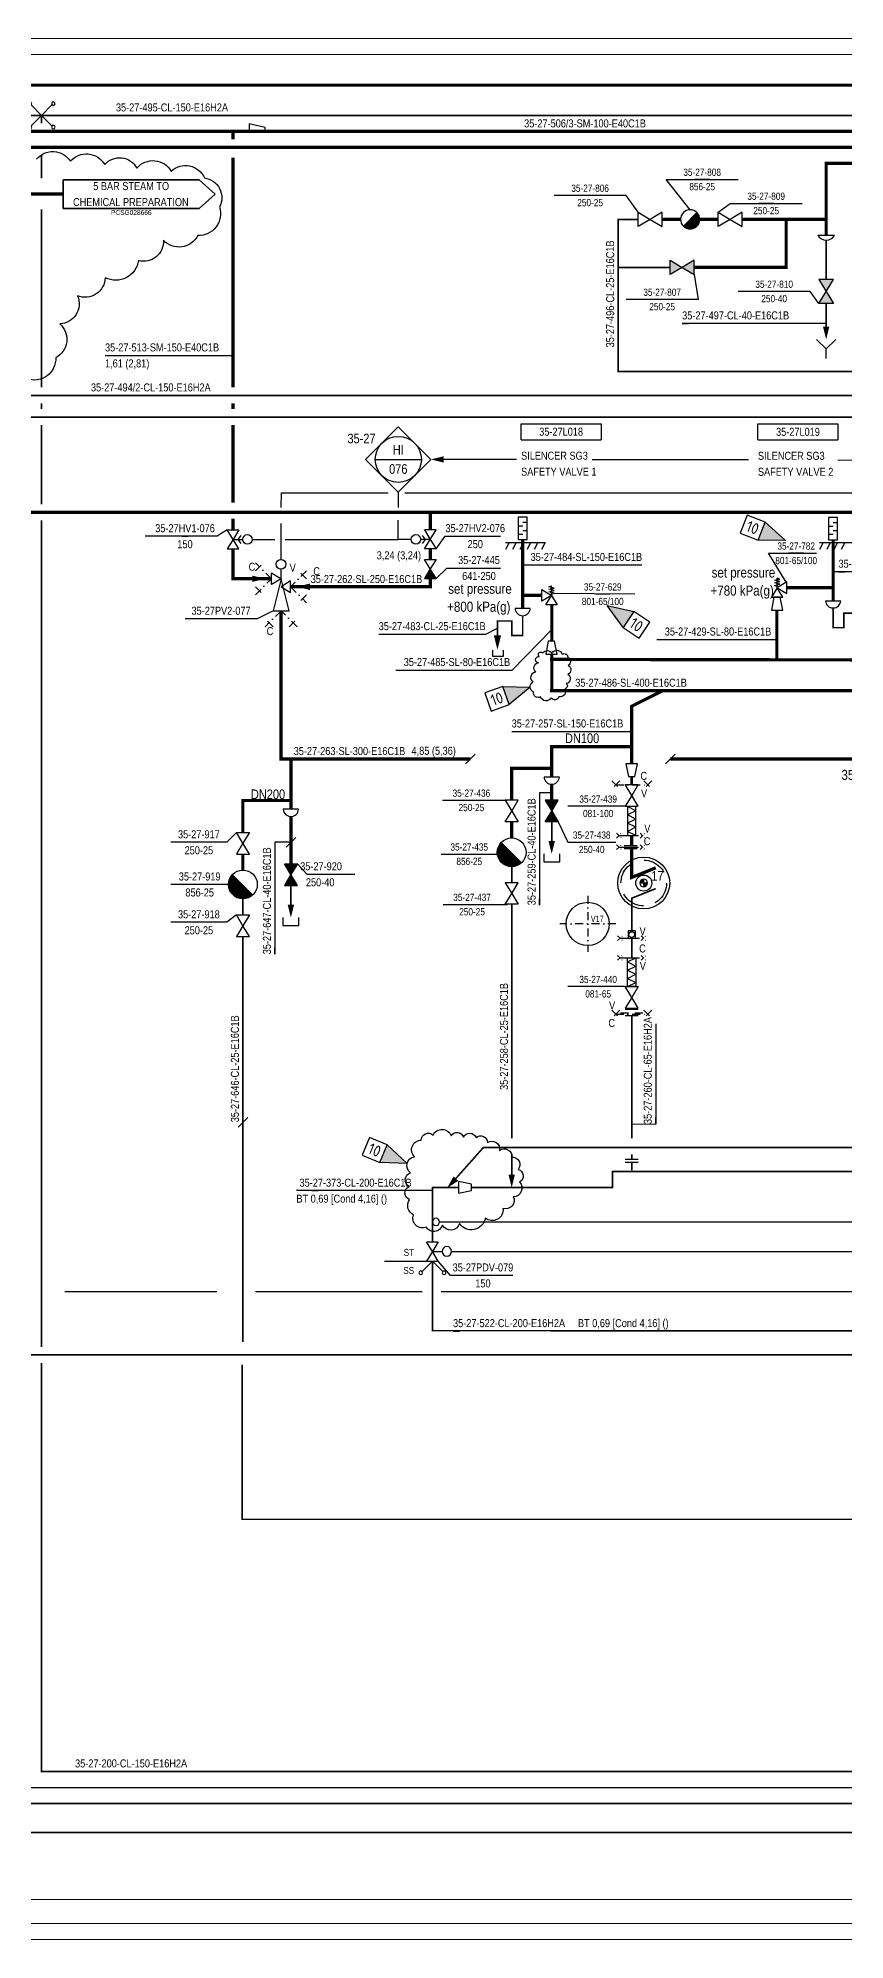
# Model space of a CAD drawing. Header units: millimetres. Extents: x -415 to 12957, y -5 to 599.
# Drawn here: x 7343 to 7595, y 0 to 594 of the extents above; entities that cross this region are included whole.
import ezdxf
from ezdxf.enums import TextEntityAlignment as Align

# ---------------------------------------------------------------- set-up
doc = ezdxf.new("R2010")
doc.units = ezdxf.units.MM
doc.header["$LTSCALE"] = 10
doc.header["$MEASUREMENT"] = 0
for name, pattern in [('CENTER', [2, 1.25, -0.25, 0.25, -0.25]), ('DASHDOT2', [0.5, 0.25, -0.125, 0, -0.125]), ('DASHED', [0.75, 0.5, -0.25])]:
    doc.linetypes.add(name, pattern=pattern)
doc.layers.get('0').update_dxf_attribs({"linetype": 'CONTINUOUS'})
for name, color, linetype in [('KAYTOT', 7, 'CONTINUOUS'), ('KUIVATUSSYLINTERIN_N', 7, 'CONTINUOUS'), ('KUIVATUSSYLINTERIT', 31, 'CONTINUOUS'), ('METALLILETKUT', 7, 'CONTINUOUS'), ('NAKOLASIT', 7, 'CONTINUOUS'), ('P-A-SHEET', 3, 'CONTINUOUS'), ('P-COND', 4, 'CONTINUOUS'), ('P-CVPOS', 7, 'CONTINUOUS'), ('P-DELIVERY_LIMIT', 1, 'DASHDOT2'), ('P-EQUIPMENT_POS', 7, 'CONTINUOUS'), ('P-FITTINGS', 7, 'CONTINUOUS'), ('P-INSTRPOS', 7, 'CONTINUOUS'), ('P-INSTRPOS_TEXTS', 7, 'CONTINUOUS'), ('P-INSTRU', 7, 'CONTINUOUS'), ('P-LINEPOS', 7, 'CONTINUOUS'), ('P-MASS1', 6, 'CONTINUOUS'), ('P-OTHER', 7, 'CONTINUOUS'), ('P-REVISIONS', 1, 'CONTINUOUS'), ('P-STEAM1', 6, 'CONTINUOUS'), ('P-SYMB', 7, 'CONTINUOUS'), ('P-TEXT', 7, 'CONTINUOUS'), ('P-VALVEPOS', 7, 'CONTINUOUS'), ('P-VENTS', 7, 'CONTINUOUS'), ('P-WATER', 3, 'CONTINUOUS'), ('TEXT', 141, 'CONTINUOUS'), ('VAC-TELA_NUMEROT', 7, 'CONTINUOUS'), ('VAC-TELAT', 31, 'CONTINUOUS'), ('VEDENEROTTIMET', 7, 'CONTINUOUS')]:
    doc.layers.add(name, color=color, linetype=linetype)
doc.styles.add('ARIAL', font='ARIALN.TTF')
doc.styles.add('ARIALN', font='ARIALN.TTF')
doc.styles.add('CTS_REV', font='isocp.shx')
doc.styles.add('MODESTD', font='ARIALN.TTF')
doc.styles.add('ROMANS', font='ARIALN.TTF')
doc.styles.get("Standard").update_dxf_attribs({"font": 'ARIALN.TTF'})

# ---------------------------------------------------------------- blocks, each defined once
blk = doc.blocks.new('LPoist')
at = {"const_width": 3.75}
blk.add_lwpolyline([(1.33, 2.42, -1), (-1.33, 5.08, -5.843182)], format="xyb", dxfattribs=at)
blk.add_circle((0, 3.75), 3.75)
blk = doc.blocks.new('PPI_0103B')
at = {"color": 0, "linetype": 'ByBlock'}
blk.add_circle((0, 0), 1.25, dxfattribs=at)
blk = doc.blocks.new('PPI_1100A')
at = {"color": 0, "linetype": 'ByBlock'}
blk.add_line((0, 0), (2, 0), dxfattribs=at)
blk = doc.blocks.new('PPI_0900A')
at = {"color": 0, "linetype": 'ByBlock'}
blk.add_line((-2.5, 0), (2.5, 0), dxfattribs=at)
blk = doc.blocks.new('PPI_1000A')
at = {"color": 0, "linetype": 'ByBlock'}
blk.add_line((-1, 0), (1, 0), dxfattribs=at)
blk = doc.blocks.new('*U62')
at = {"color": 0}
for points in [[(-47.5, -4.5), (-47.5, 4.5)], [(-47.5, 4.5), (-5, 4.5)], [(-5, 4.5), (0, 0)], [(0, 0), (-5, -4.5)], [(-5, -4.5), (-47.5, -4.5)]]:
    blk.add_lwpolyline(points, close=True, dxfattribs=at)
at = {"color": 7, "style": 'ARIALN'}
for tag, p in [('TEKSTI1', (-26.25, 2.5)), ('TEKSTI2', (-26.25, -2.5))]:
    blk.add_attdef(tag, text='', height=2.5, dxfattribs=at).set_placement(p, align=Align.MIDDLE_CENTER)
at = {"color": 1, "style": 'ARIALN'}
blk.add_attdef('KAAVIO', text='', height=1.5, dxfattribs=at).set_placement((-26.25, -5), align=Align.TOP_CENTER)
blk = doc.blocks.new('P7A1100')
at = {"color": 0, "linetype": 'ByBlock'}
for points in [[(-3, -1.8), (-3, 1.8), (0, 0)], [(3, -1.8), (3, 1.8), (0, 0)]]:
    blk.add_lwpolyline(points, close=True, dxfattribs=at)
blk = doc.blocks.new('CVO4F60')
at = {"color": 0, "linetype": 'Continuous'}
blk.add_lwpolyline([(-1.5, 4.5, -1), (1.5, 4.5, -1), (-1.5, 4.5)], format="xyb", close=True, dxfattribs=at)
blk.add_lwpolyline([(0, 0), (0, 3)], dxfattribs=at)
at = {"layer": 'P-VENTS', "color": 0, "linetype": 'Continuous'}
for points in [[(-3, -1.8), (-3, 1.8), (0, 0)], [(3, -1.8), (3, 1.8), (0, 0)]]:
    blk.add_lwpolyline(points, close=True, dxfattribs=at)
blk = doc.blocks.new('LAI2587')
for p, q in [((0, 0), (2.5, 0)), ((0, -8.75), (0, 0)), ((2.5, 0), (2.5, -8.75)), ((2.5, -8.75), (0, -8.75))]:
    blk.add_line(p, q)
blk = doc.blocks.new('FLEXIBLE-JOINT')
for p, q in [((1.25, 8.75), (-1.25, 7.5)), ((1.25, 6.25), (-1.25, 7.5)), ((1.25, 6.25), (-1.25, 5)), ((1.25, 3.75), (-1.25, 5)), ((1.25, 3.75), (-1.25, 2.5)), ((1.25, 1.25), (-1.25, 2.5)), ((1.25, 1.25), (-1.25, 0))]:
    blk.add_line(p, q)
at = {"rotation": 180}
blk.add_blockref('LAI2587', (1.25, 0), dxfattribs=at)
blk = doc.blocks.new('DRIVE-SHAFT')
at = {"layer": 'KAYTOT', "color": 7, "const_width": 2.5}
for points in [[(0, -1.25, -0.4142136), (-1.25, 0, -1)], [(0, 1.25, -0.4142136), (1.25, 0, -1)]]:
    blk.add_lwpolyline(points, format="xyb", dxfattribs=at)
at = {"layer": 'KAYTOT', "color": 7}
blk.add_circle((0, 0), 2.5, dxfattribs=at)
blk = doc.blocks.new('A$7C4F7')
at = {"layer": 'KAYTOT', "linetype": 'Continuous'}
blk.add_blockref('DRIVE-SHAFT', (1.8, 1.8), dxfattribs=at)
blk = doc.blocks.new('PRO66DD')
h = blk.add_hatch(color=0)
h.paths.add_polyline_path([(-3, 1.8), (-3, -1.8), (0, 0)])
h.paths.add_polyline_path([(3, -1.8), (3, 1.8), (0, 0)])
at = {"layer": 'P-VENTS', "color": 0, "linetype": 'Continuous'}
for points in [[(-3, -1.8), (-3, 1.8), (0, 0)], [(3, -1.8), (3, 1.8), (0, 0)]]:
    blk.add_lwpolyline(points, close=True, dxfattribs=at)
blk = doc.blocks.new('P7A1305')
at = {"color": 0, "linetype": 'ByBlock'}
blk.add_solid([(-4, -1), (-4, 1), (0, 0)], dxfattribs=at)
blk = doc.blocks.new('P7A1215')
at = {"color": 0, "linetype": 'ByBlock'}
for p, q in [((0, 2), (0, -2)), ((1, 2), (1, -2))]:
    blk.add_line(p, q, dxfattribs=at)
blk = doc.blocks.new('A$A739C')
at = {"layer": 'P-VENTS', "linetype": 'Continuous'}
for points in [[(8.2, 6), (11.8, 6), (10, 3)], [(5.7, 0), (9.3, 0), (7.5, 3)]]:
    blk.add_lwpolyline(points, close=True, dxfattribs=at)
for points in [[(10, 3), (0, 5.5), (0, 0.5), (10, 3)], [(10, 3), (13, 3)]]:
    blk.add_lwpolyline(points, dxfattribs=at)
blk.add_lwpolyline([(14.5, 4.5, -1), (14.5, 1.5, -1), (14.5, 4.5)], format="xyb", close=True, dxfattribs=at)
blk = doc.blocks.new('P7A1106')
at = {"color": 0, "linetype": 'ByBlock'}
for p, q in [((3, 1.8), (0, 0)), ((3, -1.8), (3, 1.8)), ((0, 0), (3, -1.8))]:
    blk.add_line(p, q, dxfattribs=at)
blk.add_lwpolyline([(-3, 1.8), (0, 0), (-3, -1.8)], close=True, dxfattribs=at)
blk.add_solid([(3, 1.8), (0, 0), (3, -1.8)], dxfattribs=at)
blk = doc.blocks.new('PPI_1207A')
at = {"color": 0, "linetype": 'ByBlock'}
for p, q in [((-8.5, 0), (0, 8.5)), ((0, 8.5), (8.5, 0)), ((0, -8.5), (-8.5, 0)), ((-6, 0), (6, 0)), ((8.5, 0), (0, -8.5))]:
    blk.add_line(p, q, dxfattribs=at)
blk.add_circle((0, 0), 6, dxfattribs=at)
blk = doc.blocks.new('P7A1329')
at = {"color": 0, "linetype": 'ByBlock'}
for p, q in [((-5, 5), (0, 0)), ((-2.5, 5), (-5, 2.5)), ((0, 0), (5, 5)), ((2.5, 5), (5, 2.5))]:
    blk.add_line(p, q, dxfattribs=at)
blk = doc.blocks.new('p7a1370')
at = {"color": 0, "linetype": 'ByBlock'}
for p, q in [((1.25, 1.25), (-1.25, -1.25)), ((-1.25, 1.25), (1.25, -1.25))]:
    blk.add_line(p, q, dxfattribs=at)
blk = doc.blocks.new('A$A7D25')
at = {"layer": 'P-DELIVERY_LIMIT'}
blk.add_lwpolyline([(1.25, 1.25), (11.25, 1.25)], dxfattribs=at)
for p in [(1.25, 1.25), (11.25, 1.25)]:
    blk.add_blockref('p7a1370', p, dxfattribs=at)
blk = doc.blocks.new('P7A1142')
at = {"color": 0, "linetype": 'ByBlock'}
for p, q in [((-0.8, 2.7), (0, 3)), ((0.8, 2.3), (-0.8, 2.7)), ((-0.8, 1.9), (0.8, 2.3)), ((0.8, 1.5), (-0.8, 1.9)), ((-0.8, 1.1), (0.8, 1.5)), ((0.8, 0.7), (-0.8, 1.1)), ((0, 0), (0, 3)), ((0, 0.4), (0.8, 0.7))]:
    blk.add_line(p, q, dxfattribs=at)
for points in [[(0, 0), (-3, -1.8), (-3, 1.8)], [(1.8, -3), (-1.8, -3), (0, 0)]]:
    blk.add_lwpolyline(points, close=True, dxfattribs=at)
blk = doc.blocks.new('ARROW')
blk.add_solid([(-2.5, -1.25), (-2.5, 1.25), (2.5, 0)])
at = {"linetype": 'Continuous', "flags": 1}
blk.add_attdef('SYM_WIDTH', (0, 0), '', height=3, dxfattribs=at)
blk = doc.blocks.new('P7A1245')
at = {"color": 0, "linetype": 'Continuous'}
for points in [[(-2, 1.8), (-2, -1.8)], [(2, 1), (-2, 1.8)], [(2, -1), (2, 1)], [(-2, -1.8), (2, -1)]]:
    blk.add_lwpolyline(points, dxfattribs=at)
blk = doc.blocks.new('PPI_2100A')
at = {"color": 0, "linetype": 'ByBlock'}
blk.add_line((0, 0), (2, 0), dxfattribs=at)
blk = doc.blocks.new('P7A1283')
at = {"color": 0, "linetype": 'ByBlock'}
blk.add_lwpolyline([(-2.5, 0), (-2.5, -1.184), (2.5, -2.384), (2.5, 0)], close=True, dxfattribs=at)
blk = doc.blocks.new('P7A1253')
at = {"color": 0, "linetype": 'ByBlock'}
blk.add_line((2.6, 0), (-2.6, 0), dxfattribs=at)
blk.add_arc((0, 1.5), 3, 210, 330, dxfattribs=at)
blk = doc.blocks.new('PRE82E8')
h = blk.add_hatch(color=0)
h.dxf.hatch_style = 1
h.paths.add_polyline_path([(-3, -1.8), (-3, 1.8), (0, 0)])
h.paths.add_polyline_path([(3, -1.8), (3, 1.8), (0, 0)])
at = {"layer": 'P-VENTS', "color": 0, "linetype": 'Continuous'}
for points in [[(-3, -1.8), (-3, 1.8), (0, 0)], [(3, -1.8), (3, 1.8), (0, 0)]]:
    blk.add_lwpolyline(points, close=True, dxfattribs=at)
blk = doc.blocks.new('P7A1207')
at = {"linetype": 'Continuous'}
h = blk.add_hatch(color=0, dxfattribs=at)
edge = h.paths.add_edge_path()
edge.add_arc((0, 0), 3, 225, 405)
edge.add_line((2.12, 2.12), (-2.12, -2.12))
at = {"color": 0, "linetype": 'Continuous'}
blk.add_lwpolyline([(-2.12, -2.12, 1), (2.12, 2.12)], format="xyb", close=True, dxfattribs=at)
at = {"color": 0, "linetype": 'ByBlock'}
blk.add_arc((0, 0), 3, 45, 225, dxfattribs=at)
blk = doc.blocks.new('PRE8306')
h = blk.add_hatch(color=0)
h.dxf.hatch_style = 1
h.paths.add_polyline_path([(-3, -1.8), (-3, 1.8), (0, 0)])
h.paths.add_polyline_path([(3, -1.8), (3, 1.8), (0, 0)])
at = {"layer": 'P-VENTS', "color": 0, "linetype": 'Continuous'}
for points in [[(-3, -1.8), (-3, 1.8), (0, 0)], [(3, -1.8), (3, 1.8), (0, 0)]]:
    blk.add_lwpolyline(points, close=True, dxfattribs=at)
blk = doc.blocks.new('P7A1383')
at = {"color": 0}
for p, q in [((-3, 0), (0, -3)), ((0, -3), (3, 0)), ((0, -6), (0, -3))]:
    blk.add_line(p, q, dxfattribs=at)
blk = doc.blocks.new('P7A1330')
at = {"color": 0, "linetype": 'ByBlock'}
for q in [(-3.25, 3.25), (3.25, 3.25)]:
    blk.add_line((0, 0), q, dxfattribs=at)
for centre, start, end in [((-3.66, 3.66), 90, 270), ((-3.66, 3.66), 270, 90), ((3.66, 3.66), 90, 270), ((3.66, 3.66), 270, 90)]:
    blk.add_arc(centre, 0.575, start, end, dxfattribs=at)
blk = doc.blocks.new('P7A1332')
at = {"color": 0, "linetype": 'ByBlock'}
for q in [(-3.25, 3.25), (-3.25, -3.25), (3.25, 3.25), (3.25, -3.25)]:
    blk.add_line((0, 0), q, dxfattribs=at)
for centre, start, end in [((-3.66, 3.66), 90, 270), ((-3.66, 3.66), 270, 90), ((3.66, 3.66), 90, 270), ((3.66, 3.66), 270, 90), ((-3.66, -3.66), 90, 270), ((-3.66, -3.66), 270, 90), ((3.66, -3.66), 90, 270), ((3.66, -3.66), 270, 90)]:
    blk.add_arc(centre, 0.575, start, end, dxfattribs=at)
blk = doc.blocks.new('CVE6551')
at = {"color": 0, "linetype": 'Continuous'}
blk.add_lwpolyline([(-1.5, 4.5, -1), (1.5, 4.5, -1), (-1.5, 4.5)], format="xyb", close=True, dxfattribs=at)
for points in [[(-1.27, 2.39), (0, 1.5), (1.27, 2.39)], [(0, 0), (0, 3)]]:
    blk.add_lwpolyline(points, dxfattribs=at)
at = {"layer": 'P-VENTS', "color": 0, "linetype": 'Continuous'}
for points in [[(-3, -1.8), (-3, 1.8), (0, 0)], [(3, -1.8), (3, 1.8), (0, 0)]]:
    blk.add_lwpolyline(points, close=True, dxfattribs=at)
blk = doc.blocks.new('CVE6566')
at = {"color": 0, "linetype": 'Continuous'}
blk.add_lwpolyline([(-1.5, 4.5, -1), (1.5, 4.5, -1), (-1.5, 4.5)], format="xyb", close=True, dxfattribs=at)
for points in [[(-1.27, 2.39), (0, 1.5), (1.27, 2.39)], [(0, 0), (0, 3)]]:
    blk.add_lwpolyline(points, dxfattribs=at)
at = {"layer": 'P-VENTS', "color": 0, "linetype": 'Continuous'}
for points in [[(-3, -1.8), (-3, 1.8), (0, 0)], [(3, -1.8), (3, 1.8), (0, 0)]]:
    blk.add_lwpolyline(points, close=True, dxfattribs=at)
blk = doc.blocks.new('P7A1397')
at = {"color": 0, "linetype": 'ByBlock'}
for p, q in [((-2.7, 0), (-2.7, 2)), ((-0.9, 0), (-0.9, -2)), ((0.9, 0), (0.9, 2)), ((2.7, 0), (2.7, -2))]:
    blk.add_line(p, q, dxfattribs=at)
blk.add_lwpolyline([(5, -2), (5, 2), (-5, 2), (-5, -2)], close=True, dxfattribs=at)
blk = doc.blocks.new('PPI_1302A-25_0')
at = {"color": 0, "linetype": 'ByBlock'}
for p, q in [((0, -5), (0, 0)), ((0, 0), (25, 0)), ((25, 0), (25, -5)), ((0, -5), (25, -5))]:
    blk.add_line(p, q, dxfattribs=at)
blk = doc.blocks.new('P7A1304')
at = {"color": 0, "linetype": 'ByBlock'}
blk.add_line((1.5, 1.5), (-1.5, -1.5), dxfattribs=at)
blk = doc.blocks.new('P7A1325')
at = {"color": 0, "linetype": 'ByBlock'}
for p, q in [((-9, -1.5), (-6, 1.5)), ((-9, 1.5), (-6, -1.5)), ((6, -1.5), (9, 1.5)), ((6, 1.5), (9, -1.5))]:
    blk.add_line(p, q, dxfattribs=at)
at = {"color": 0, "linetype": 'CENTER'}
blk.add_line((-7.5, 0), (7.5, 0), dxfattribs=at)
blk = doc.blocks.new('P7A1241')
at = {"color": 0, "linetype": 'ByBlock'}
for p, q in [((-1, -2), (-1, 2)), ((0, 3.5), (0, 1)), ((1, -2), (1, 2)), ((0, -1), (0, -3.5))]:
    blk.add_line(p, q, dxfattribs=at)
blk = doc.blocks.new('P7A1372')
at = {"color": 0, "linetype": 'ByBlock'}
blk.add_lwpolyline([(-14, 3), (-14, -3), (-8, -3), (-8, 3)], close=True, dxfattribs=at)
blk.add_lwpolyline([(-8, 3), (0, 0), (-8, -3)], dxfattribs=at)
blk.add_solid([(-8, -3), (-8, 3), (0, 0)], dxfattribs=at)
at = {"color": 7, "linetype": 'Continuous', "style": 'CTS_REV'}
blk.add_attdef('A', text='', height=3.5, dxfattribs=at).set_placement((-11, 0), align=Align.MIDDLE)
blk = doc.blocks.new('P7A1369')
at = {"color": 0, "linetype": 'ByBlock'}
blk.add_lwpolyline([(8, -3), (0, 0), (8, 3)], dxfattribs=at)
blk.add_lwpolyline([(14, -3), (14, 3), (8, 3), (8, -3)], close=True, dxfattribs=at)
blk.add_solid([(8, 3), (8, -3), (0, 0)], dxfattribs=at)
at = {"color": 7, "linetype": 'Continuous', "style": 'CTS_REV'}
blk.add_attdef('A', text='', height=3.5, dxfattribs=at).set_placement((11, 0), align=Align.MIDDLE)

msp = doc.modelspace()

# ---------------------------------------------------------------- linework, layer by layer
at = {"layer": 'KUIVATUSSYLINTERIT', "linetype": 'Continuous'}
for points in [[(7533.53, 330.11), (7531.73, 330.11)], [(7532.63, 329.21), (7532.63, 331.01)]]:
    msp.add_lwpolyline(points, dxfattribs=at)
for centre, radius in [((7532.63, 330.11), 8.11), ((7532.64, 330.11), 2.51)]:
    msp.add_circle(centre, radius, dxfattribs=at)
at = {"layer": 'KUIVATUSSYLINTERIT', "linetype": 'DASHED', "ltscale": 1.5}
msp.add_circle((7532.63, 330.11), 7.14, dxfattribs=at)
at = {"layer": 'NAKOLASIT'}
msp.add_lwpolyline([(7530.01, 312.88), (7530.01, 315.13), (7527.76, 315.13), (7527.76, 312.88)], close=True, dxfattribs=at)
at = {"layer": 'NAKOLASIT', "linetype": 'Continuous'}
msp.add_circle((7528.88, 314.01), 0.9, dxfattribs=at)
at = {"layer": 'P-A-SHEET', "color": 7, "const_width": 0.35}
for points in [[(-410, 0), (12952.06, 0), (12952.06, 594), (-410, 594)], [(-405, 5), (12947.06, 5), (12947.06, 589), (-405, 589)]]:
    msp.add_lwpolyline(points, close=True, dxfattribs=at)
at = {"layer": 'P-COND', "const_width": 0.5}
for points in [[(7344.51, 570), (6555.37, 570), (6555.37, 567.5)], [(7344.51, 567.5), (7344.51, 570), (8495.21, 570)], [(7344.51, 557.5), (7344.51, 550.38)], [(7344.51, 540.63), (7344.51, 485)], [(7530.88, 537.5), (7524.63, 537.5), (7524.63, 490), (7529.63, 490), (7539.63, 489.95), (7672.13, 490)], [(7589.63, 531), (7589.63, 518.75)], [(7540.88, 522.5), (7524.63, 522.5)], [(7589.63, 511.25), (7589.63, 503.5)], [(7336.62, 478.21), (7336.62, 482.5), (7875.7, 482.5)], [(6459.81, 475.71), (9883.8, 475.71)], [(7344.51, 480), (7344.51, 478.21)], [(7344.51, 473.21), (7344.51, 448.48)], [(7344.51, 443.48), (7344.51, 185.14)], [(7503.88, 349.21), (7503.88, 341.71)], [(7422.4, 329.35), (7422.4, 321.85)], [(7528.88, 250.36), (7528.88, 285.23), (7528.88, 288.6)], [(7528.88, 245.36), (7528.88, 243.86)], [(7528.88, 242.86), (7528.88, 240.36)], [(7344.51, 180.14), (7344.51, 52.5), (8795.21, 52.5), (8795.21, 92.06), (8784.43, 92.06)], [(6459.81, 42.5), (9965.01, 42.5)]]:
    msp.add_lwpolyline(points, dxfattribs=at)
at = {"layer": 'P-COND', "linetype": 'Continuous'}
for points in [[(7591.8, 416.08, 0.5, 0.5, 0), (7591.8, 409.91, 0.5, 0.5, 0), (7595.17, 409.91, 0.5, 0.5, 0), (7595.17, 414.41, 0.5, 0.5, 0), (7599.67, 414.41, 0.5, 0.5, 0), (7599.67, 409.91, 0, 0, 0)], [(7494.81, 413.66, 0.5, 0.5, 0), (7494.81, 407.5, 0.5, 0.5, 0), (7491.43, 407.5, 0.5, 0.5, 0), (7491.43, 412, 0.5, 0.5, 0), (7486.93, 412, 0.5, 0.5, 0), (7486.93, 407.5, 0, 0, 0)]]:
    msp.add_lwpolyline(points, format="xyseb", dxfattribs=at)
at = {"layer": 'P-COND', "linetype": 'Continuous', "const_width": 0.5}
for points in [[(7491.38, 335.21), (7491.38, 330.21)], [(7536.38, 328.36), (7528.88, 325.36), (7528.88, 315.13)], [(7407.4, 325.17), (7407.4, 320.17)], [(7491.38, 323.46), (7491.38, 250.35)], [(7407.4, 313.42), (7407.4, 186.71)], [(7528.88, 312.88), (7528.88, 308.98), (7528.88, 306.73)], [(7482.66, 247.6), (7471.45, 235)], [(7660.76, 247.5), (7482.47, 247.5)], [(7491.38, 245.41), (7491.38, 239)], [(7522.91, 240.25), (7522.91, 235), (7478.8, 235)], [(7870.26, 240), (7522.91, 240)], [(7474.8, 235), (7466.35, 235)], [(7466.61, 235), (7466.61, 218)], [(8307.71, 167.5), (8307.71, 189.76), (7466.61, 190.24), (7466.61, 211.98)], [(8300.21, 167.5), (8300.21, 182.64), (7231.5, 182.64), (6981.5, 182.74), (6981.5, 204.5)], [(7407.14, 179.63), (7407.14, 131.27), (8245.21, 131.27), (8245.21, 162.38)], [(6459.81, 33.39), (9965.01, 33.39)]]:
    msp.add_lwpolyline(points, dxfattribs=at)
at = {"layer": 'P-CVPOS'}
for points in [[(7467.75, 434.5), (7470.6, 438.52), (7487.88, 438.52)], [(7416.82, 415.21), (7411.82, 412.71), (7389.32, 412.71)]]:
    msp.add_lwpolyline(points, dxfattribs=at)
at = {"layer": 'P-INSTRU'}
for points in [[(7458, 452.1), (7651.09, 452.1), (7651.09, 457.96)], [(7492.85, 462.46), (7470.15, 462.5)], [(7565.34, 462.32), (7516.5, 462.41)], [(7641.32, 462.18), (7593.22, 462.27)], [(7419.32, 447.5), (7419.51, 452.1), (7452.74, 452.1)], [(7455.95, 452.3), (7455.95, 447.5)], [(7419.32, 431.21), (7419.32, 442.5)], [(7459.95, 437.5), (7455.95, 437.5), (7455.95, 443.48)], [(7410.32, 437.5), (7417.38, 437.5)], [(7420.61, 437.5), (7455.95, 437.5)], [(7351.8, 202.5), (7399.24, 202.5)], [(7411.33, 202.5), (7463.42, 202.5)], [(7469.32, 202.5), (7934.08, 202.5)], [(6459.81, 47.5), (8759.59, 47.5), (8759.59, 117.82)]]:
    msp.add_lwpolyline(points, dxfattribs=at)
at = {"layer": 'P-INSTRU', "linetype": 'Continuous'}
for points in [[(7468.86, 224.21), (7888.12, 224.2)], [(7472.61, 215), (7892.12, 215)]]:
    msp.add_lwpolyline(points, dxfattribs=at)
at = {"layer": 'P-LINEPOS'}
for points in [[(7589.63, 505), (7544.63, 505)], [(7364.32, 495), (7404.32, 495)], [(7494.81, 429.52), (7532.02, 429.52)], [(7631.8, 427.41), (7591.8, 427.41)], [(7449.82, 407.89), (7483.33, 407.89)], [(7536.71, 406.21), (7574.21, 406.21)], [(7500.18, 323.17), (7500.18, 358.45), (7503.88, 358.45)], [(7422.4, 342.85), (7417.4, 342.85), (7417.4, 307.85)], [(7407.4, 255.35), (7407.4, 257.85)], [(7466.61, 233.98), (7424.11, 233.98)]]:
    msp.add_lwpolyline(points, dxfattribs=at)
at = {"layer": 'P-MASS1', "const_width": 0.8}
msp.add_lwpolyline([(7528.88, 363.36), (7528.88, 360.85)], dxfattribs=at)
at = {"layer": 'P-OTHER'}
for p, q in [((7491.55, 396.59), (7503.9, 409.31)), ((7455.15, 396.59), (7491.55, 396.59))]:
    msp.add_line(p, q, dxfattribs=at)
for points in [[(7485.34, 402.9), (7485.34, 401)], [(7485.34, 401), (7488.79, 401)], [(7488.79, 401), (7488.79, 402.9)], [(7536.38, 286.15), (7536.38, 254.8), (7528.88, 254.67)], [(7451.63, 212), (7464.81, 212)], [(7491.74, 207.5), (7472.23, 207.5), (7468.41, 212)]]:
    msp.add_lwpolyline(points, dxfattribs=at)
at = {"layer": 'P-REVISIONS'}
for points in [[(7342.94, 556.3, -0.520567), (7353.49, 555.65, -0.520567), (7364.22, 554.67, -0.520567), (7374.29, 553.54, -0.520567), (7385.01, 552.56, -0.520567), (7395.4, 550.45, -0.520567), (7400.11, 541.36, -0.520567), (7393.29, 532.44, -0.520567), (7382.57, 530.98, -0.520567), (7374.77, 524.65, -0.520567), (7364.38, 519.29, -0.520567), (7355.77, 513.61, -0.520567), (7350.25, 504.84, -0.520567), (7348.95, 494.29, -0.520567), (7340.01, 487.64, -0.520567)], [(7499.99, 400.83, -1.011231), (7501.08, 402.07, 0.489198), (7501.08, 402.07, -0.527986), (7503.92, 401.92, 0.561635), (7503.92, 401.92, -0.666667), (7507.15, 401.6, 0.741131), (7507.15, 401.6, -0.666667), (7508.92, 400.47, 1.18822), (7508.92, 400.47, -0.666667), (7509, 398.14, 4.587136), (7509, 398.14, -0.666667), (7508.92, 395.4, 5.41293), (7508.92, 395.4, -0.666667), (7508.43, 392.42, 8.511181), (7508.43, 392.42, -0.666667), (7507.95, 390.81, 19.37548), (7507.95, 390.81, -0.666667), (7506.1, 388.31, -8.16008), (7506.1, 388.31, -0.666667), (7503.76, 387.99, -1.748487), (7503.76, 387.99, -0.666667), (7500.38, 388.31, -1.355956), (7500.38, 388.31, -0.666667), (7498.2, 389.84, -0.802664), (7498.2, 389.84, -0.666667), (7498.12, 392.9, -0.213728), (7498.12, 392.9, -0.666667), (7498.93, 396.13, -0.07496), (7498.93, 396.13, -0.666667), (7499.73, 398.94, -0.058215), (7499.73, 398.94, -1.102876), (7499.99, 400.83, 0.028833), (7499.99, 400.83, 0.028833)], [(7459.48, 231.16, -0.666667), (7459.32, 235.28, -0.219337), (7459.32, 235.28, -0.666667), (7459.78, 239.56, -0.144993), (7459.78, 239.56, -0.666667), (7461, 244.6, -0.078552), (7461, 244.6, -0.666667), (7463.14, 249.79, -0.001965), (7463.14, 249.79, -0.666667), (7466.81, 251.31, 0.411917), (7466.81, 251.31, -0.666667), (7472.46, 251.16, 0.686345), (7472.46, 251.16, -0.666667), (7476.28, 250.7, 0.756539), (7476.28, 250.7, -0.666667), (7480.25, 250.55, 0.694776), (7480.25, 250.55, -0.666667), (7483.77, 249.02, 1.015179), (7483.77, 249.02, -0.666667), (7487.59, 246.58, 1.191339), (7487.59, 246.58, -0.666667), (7491.41, 244.44, 1.122596), (7491.41, 244.44, -0.666667), (7493.39, 240.63, 2.139076), (7493.39, 240.63, -0.666667), (7493.85, 236.66, 3.83817), (7493.85, 236.66, -0.666667), (7491.86, 232.08, -139.06507), (7491.86, 232.08, -0.666667), (7488.66, 228.41, -6.111077), (7488.66, 228.41, -0.666667), (7483.16, 225.36, -2.876186), (7483.16, 225.36, -0.666667), (7475.06, 223.68, -1.89413), (7475.06, 223.68, -0.666667), (7469.71, 223.22, -1.648446), (7469.71, 223.22, -0.666667), (7464.67, 222.61, -1.715626), (7464.67, 222.61, -0.666667), (7460.7, 226.43, -0.684252), (7460.7, 226.43, -0.469797), (7459.48, 231.16, -0.215349), (7459.48, 231.16, -0.666667), (7459.48, 231.16, -0.110441), (7459.48, 231.16, -0.666667), (7459.48, 231.16, -0.171271), (7459.48, 231.16, -0.171271)]]:
    msp.add_lwpolyline(points, format="xyb", dxfattribs=at)
at = {"layer": 'P-STEAM1', "linetype": 'Continuous', "const_width": 1}
for points in [[(6459.81, 579.44), (9965.01, 579.44)], [(6459.81, 565), (7668.46, 565)], [(6459.81, 560), (9735.21, 560), (9735.21, 542.5), (9906.3, 542.5)], [(7185.75, 545.41), (7351.24, 545.41)], [(6459.81, 446.03), (9965.01, 445.79)], [(7494.81, 415.91), (7494.81, 437.46)], [(7591.8, 418.33), (7591.8, 437.37)], [(7466.45, 422.71), (7422.32, 422.71)], [(7574.21, 422.41), (7574.3, 422.41)], [(7577.3, 422.41), (7591.8, 422.41)], [(7500.81, 420), (7494.81, 420)], [(7503.9, 420), (7503.81, 420)], [(7503.9, 405.68), (7503.9, 417)], [(7574.21, 415.41), (7574.21, 399.89)], [(7635.01, 399.78), (7503.38, 400)], [(7503.9, 400.03), (7503.9, 401.68)], [(7503.9, 390.21), (7503.9, 400.03)], [(7632.29, 390.27), (7503.39, 390.21)], [(7422.4, 353.17), (7422.4, 362.67), (7422.4, 368.86)], [(7503.88, 360.96), (7503.88, 355.96)], [(7422.4, 350.92), (7422.4, 336.1)], [(7491.38, 344.21), (7491.38, 349.21)], [(7528.88, 344.98), (7528.88, 341.79)], [(7407.4, 334.17), (7407.4, 339.17)], [(7536.38, 334.86), (7528.88, 331.86), (7528.88, 338.67), (7528.88, 340.36), (7528.88, 340.79)]]:
    msp.add_lwpolyline(points, dxfattribs=at)
at = {"layer": 'P-STEAM1', "const_width": 1}
for points in [[(7404.32, 565), (7404.32, 562.5)], [(7404.32, 556.82), (7404.32, 485)], [(7544.13, 537.5), (7538.38, 537.5)], [(7577.13, 537.5), (7577.13, 522.5), (7548.38, 522.5)], [(7555.88, 537.5), (7550.13, 537.5)], [(7589.63, 537.5), (7563.38, 537.5)], [(7404.32, 480), (7404.32, 478.21)], [(7404.32, 473.21), (7404.32, 448.93)], [(7465.95, 440.5), (7465.95, 446.42)], [(7404.32, 443.93), (7404.32, 440.5)], [(7404.32, 434.5), (7404.32, 425.21), (7416.32, 425.21)], [(7465.95, 431.25), (7465.95, 434.5)], [(7465.95, 422.71), (7465.95, 422.71), (7465.95, 425.25)], [(7419.32, 415.21), (7419.32, 368.86), (7478.46, 368.86)], [(7528.88, 367.36), (7528.88, 385.36), (7528.88, 385.36), (7538.88, 390.36)], [(7540.93, 368.85), (7635.01, 368.85), (7635.01, 388.12)]]:
    msp.add_lwpolyline(points, dxfattribs=at)
at = {"layer": 'P-STEAM1', "linetype": 'Continuous'}
for points in [[(7589.63, 532.5, 1, 1, 0), (7589.63, 555, 1, 1, 0), (7672.13, 555, 0, 0, 0)], [(7528.88, 372.71, 1, 1, 0), (7503.88, 372.71, 1, 1, 0), (7503.88, 363.21, 0, 0, 0)], [(7491.38, 355.96, 1, 1, 0), (7491.38, 365.96, 1, 1, 0), (7503.88, 365.96, 0, 0, 0)], [(7407.4, 345.92, 1, 1, 0), (7407.4, 355.92, 1, 1, 0), (7422.4, 355.92, 0, 0, 0)]]:
    msp.add_lwpolyline(points, format="xyseb", dxfattribs=at)
at = {"layer": 'P-SYMB'}
msp.add_line((7483.33, 407.89), (7486.93, 409.75), dxfattribs=at)
for points in [[(7490.55, 436.58), (7489.42, 434.33)], [(7489.42, 436.58), (7501.8, 436.58)], [(7492.8, 436.58), (7491.67, 434.33)], [(7495.05, 436.58), (7493.92, 434.33)], [(7497.3, 436.58), (7496.17, 434.33)], [(7499.55, 436.58), (7498.42, 434.33)], [(7501.8, 436.58), (7500.67, 434.33)], [(7588.67, 436.58), (7587.55, 434.33)], [(7587.55, 436.58), (7599.92, 436.58)], [(7590.92, 436.58), (7589.8, 434.33)], [(7593.17, 436.58), (7592.05, 434.33)], [(7595.42, 436.58), (7594.3, 434.33)]]:
    msp.add_lwpolyline(points, dxfattribs=at)
at = {"layer": 'P-VALVEPOS'}
for points in [[(7547.13, 540.5), (7539.63, 550), (7562.13, 550)], [(7530.88, 539.75), (7527.13, 545), (7504.63, 545)], [(7555.88, 539.75), (7559.63, 542.5), (7582.13, 542.5)], [(7548.38, 520.25), (7549.63, 512.5), (7527.13, 512.5)], [(7587.38, 511.25), (7584.63, 515), (7562.13, 515)], [(7402.52, 440.5), (7399.32, 438.5), (7376.82, 438.5)], [(7467.75, 425.25), (7471.15, 428.56), (7487.91, 428.56)], [(7577.09, 424.09), (7571.59, 433.19), (7586.6, 433.19)], [(7529.82, 420.4), (7529.82, 420.4), (7504.21, 420.55)], [(7491.38, 377.48), (7528.88, 377.48)], [(7469.79, 355.96), (7489.89, 355.96)], [(7526.86, 354.1), (7508.88, 354.1)], [(7405.37, 345.92), (7402.4, 342.85), (7384.9, 342.85)], [(7505.91, 349.21), (7508.88, 342.86), (7523.88, 342.86)], [(7469.32, 339.13), (7486.92, 339.13)], [(7501.38, 339.21), (7501.38, 336.71), (7506.38, 336.71), (7506.38, 339.21)], [(7424.42, 336.1), (7427.4, 332.85), (7442.4, 332.85)], [(7402.9, 329.67), (7384.9, 329.67)], [(7470, 323.4), (7490.1, 323.4)], [(7405.37, 320.17), (7402.4, 317.85), (7384.9, 317.85)], [(7419.9, 319.35), (7419.9, 316.85), (7424.9, 316.85), (7424.9, 319.35)], [(7526.86, 297.73), (7508.88, 297.73)]]:
    msp.add_lwpolyline(points, dxfattribs=at)
at = {"layer": 'P-WATER', "const_width": 0.35}
msp.add_lwpolyline([(6459.81, 12.5), (9965.01, 12.5)], dxfattribs=at)
at = {"layer": 'VAC-TELAT', "linetype": 'DASHDOT2'}
for points in [[(7515.13, 326.1), (7515.13, 308.6)], [(7515.13, 326.1), (7515.13, 308.6)], [(7523.88, 317.35), (7506.38, 317.35)]]:
    msp.add_lwpolyline(points, dxfattribs=at)
at = {"layer": 'VAC-TELAT', "linetype": 'Continuous'}
msp.add_circle((7515.13, 317.35), 6.75, dxfattribs=at)
at = {"layer": 'VEDENEROTTIMET'}
for points in [[(7589.41, 418.33), (7594.18, 418.33)], [(7497.19, 415.91), (7492.42, 415.91)], [(7506.27, 363.21), (7501.5, 363.21)], [(7424.78, 353.17), (7420.02, 353.17)]]:
    msp.add_lwpolyline(points, dxfattribs=at)
for centre in [(7591.8, 418.46), (7494.81, 416.05), (7503.88, 363.35), (7422.4, 353.3)]:
    msp.add_arc(centre, 2.39, 183.29599, 356.70401, dxfattribs=at)

# ---------------------------------------------------------------- block references
at = {"layer": 'METALLILETKUT', "yscale": 1.028571429000294, "zscale": 1.028571429000294, "rotation": 180}
for p, xscale in [((7528.88, 353.98), -1.028571429000294), ((7528.88, 306.73), 1.028571429000294)]:
    msp.add_blockref('FLEXIBLE-JOINT', p, dxfattribs=dict(at, xscale=xscale))
at = {"layer": 'P-COND', "linetype": 'Continuous', "xscale": -0.900000000000091, "yscale": 0.900000000000091, "zscale": 0.900000000000091, "rotation": 89.99999999999952}
msp.add_blockref('ARROW', (7486.93, 405.25), dxfattribs=at)
at = {"layer": 'P-CVPOS', "color": 140}
for p in [(7389.32, 438.5), (7479.99, 438.52)]:
    msp.add_blockref('PPI_1000A', p, dxfattribs=at)
at = {"layer": 'P-CVPOS', "color": 140, "rotation": 180}
msp.add_blockref('PPI_1000A', (7400.57, 412.71), dxfattribs=at)
at = {"layer": 'P-CVPOS', "color": 140, "xscale": -1}
msp.add_blockref('PPI_1000A', (7482.4, 207.5), dxfattribs=at)
at = {"layer": 'P-DELIVERY_LIMIT'}
for p, rotation in [((7416.32, 425.21), 90), ((7422.32, 422.71), 270), ((7419.32, 415.21), 180)]:
    msp.add_blockref('P7A1329', p, dxfattribs=dict(at, rotation=rotation))
for p in [(7522.63, 359.6), (7522.63, 287.86)]:
    msp.add_blockref('A$A7D25', p, dxfattribs=at)
at = {"layer": 'P-DELIVERY_LIMIT', "xscale": 0.4899999999999999, "yscale": 0.4899999999999999, "zscale": 0.4899999999999999}
for p in [(7528.55, 344.92), (7528.55, 341.32), (7528.88, 312.87), (7528.88, 306.73)]:
    msp.add_blockref('P7A1325', p, dxfattribs=at)
at = {"layer": 'P-EQUIPMENT_POS', "color": 140}
for p in [(7494.32, 473.66), (7568.31, 473.62)]:
    msp.add_blockref('PPI_1302A-25_0', p, dxfattribs=at)
at = {"layer": 'P-FITTINGS'}
for name, p, rotation in [('P7A1283', (7411.82, 565), 180), ('P7A1245', (7574.3, 417.41), 90), ('P7A1245', (7503.8, 403.68), 90), ('P7A1245', (7528.88, 365.36), 270), ('P7A1215', (7528.55, 341.79), 270), ('P7A1241', (7528.88, 289.6), 90), ('P7A1215', (7528.88, 242.86), 90)]:
    msp.add_blockref(name, p, dxfattribs=dict(at, rotation=rotation))
for name, p in [('P7A1207', (7547.13, 537.5)), ('P7A1253', (7589.63, 532.5)), ('P7A1245', (7476.8, 235))]:
    msp.add_blockref(name, p, dxfattribs=at)
at = {"layer": 'P-INSTRPOS', "color": 140, "xscale": 1.2, "yscale": 1.2, "zscale": 1.2}
msp.add_blockref('PPI_1207A', (7455.95, 462.5), dxfattribs=at)
at = {"layer": 'P-INSTRU', "color": 140, "xscale": -0.899999999999636, "yscale": 0.899999999999636, "zscale": 0.899999999999636}
msp.add_blockref('PPI_0103B', (7467.73, 224.21), dxfattribs=at)
at = {"layer": 'P-LINEPOS', "color": 140}
for name, p in [('PPI_1100A', (7367.74, 570)), ('PPI_2100A', (7495.26, 565)), ('PPI_1100A', (7544.63, 505)), ('PPI_1100A', (7364.32, 495)), ('PPI_2100A', (7359.93, 482.5)), ('PPI_1100A', (7497.28, 429.52)), ('PPI_1100A', (7427.32, 422.61)), ('PPI_1100A', (7593.47, 427.41)), ('PPI_1100A', (7449.82, 407.89)), ('PPI_1100A', (7539.21, 406.21)), ('PPI_1100A', (7457.64, 396.68)), ('PPI_1100A', (7511.24, 390.21)), ('PPI_1100A', (7491.38, 377.48)), ('PPI_1100A', (7423.27, 368.86)), ('PPI_1100A', (7428.91, 233.98)), ('PPI_1100A', (7473.05, 190.09)), ('PPI_1100A', (7354.97, 52.5))]:
    msp.add_blockref(name, p, dxfattribs=at)
at = {"layer": 'P-LINEPOS', "color": 140, "rotation": 90}
for p in [(7524.63, 497.5), (7500.09, 323.17), (7417.4, 307.85), (7491.46, 265.45), (7407.4, 255.35), (7536.38, 254.8)]:
    msp.add_blockref('PPI_1100A', p, dxfattribs=at)
at = {"layer": 'P-LINEPOS'}
for p in [(7422.4, 342.85), (7407.4, 255.35)]:
    msp.add_blockref('P7A1304', p, dxfattribs=at)
at = {"layer": 'P-OTHER'}
ref = msp.add_blockref('*U62', (7398.74, 545.41), dxfattribs=at)
ref.add_attrib('TEKSTI1', '5 BAR STEAM TO', dxfattribs={"layer": '0', "color": 7, "height": 2.5, "style": 'ARIALN'}).set_placement((7372.5, 547.91), align=Align.MIDDLE_CENTER)
ref.add_attrib('TEKSTI2', 'CHEMICAL PREPARATION', dxfattribs={"layer": '0', "color": 7, "height": 2.5, "style": 'ARIALN'}).set_placement((7372.39, 542.91), align=Align.MIDDLE_CENTER)
ref.add_attrib('KAAVIO', 'PCSG028666', dxfattribs={"layer": '0', "color": 1, "height": 1.5, "style": 'ARIALN'}).set_placement((7372.54, 540.41), align=Align.TOP_CENTER)
at = {"layer": 'P-OTHER', "xscale": -0.4899999999999999, "yscale": 0.4899999999999999, "zscale": 0.4899999999999999}
msp.add_blockref('A$7C4F7', (7533.5, 329.24), dxfattribs=at)
at = {"layer": 'P-REVISIONS'}
for name, p, rotation in [('P7A1372', (7576.89, 437.15), 338.5662085054261), ('P7A1369', (7521.16, 416.87), 326.6105011650325), ('P7A1372', (7497.14, 391.35), 19.44982958417188), ('P7A1372', (7458.71, 242.48), 337.6067161517166)]:
    msp.add_blockref(name, p, dxfattribs=dict(at, rotation=rotation)).add_auto_attribs({'A': '10'})
at = {"layer": 'P-SYMB'}
for name, p, rotation in [('P7A1332', (7344.51, 570), 90), ('P7A1305', (7589.63, 500), 270), ('P7A1305', (7466.15, 462.5), 180), ('P7A1305', (7424.32, 422.71), 180), ('P7A1305', (7503.88, 339.21), 270), ('P7A1305', (7422.4, 319.35), 270), ('P7A1305', (7471.2, 234.82), 226.6686383107061), ('P7A1305', (7491.38, 235), 270), ('P7A1330', (7466.61, 212), 180)]:
    msp.add_blockref(name, p, dxfattribs=dict(at, rotation=rotation))
for name, p in [('P7A1383', (7589.63, 500)), ('P7A1305', (7414.32, 425.21)), ('P7A1304', (7478.46, 368.86)), ('P7A1304', (7540.93, 368.86))]:
    msp.add_blockref(name, p, dxfattribs=at)
at = {"layer": 'P-SYMB', "xscale": 0.7, "yscale": 0.7, "zscale": 0.7, "rotation": 270}
for p in [(7494.81, 440.96), (7591.8, 440.87)]:
    msp.add_blockref('P7A1397', p, dxfattribs=at)
at = {"layer": 'P-SYMB', "xscale": 1.199999999999818, "yscale": 1.199999999999818, "zscale": 1.199999999999818}
for p in [(7491.38, 335.21), (7407.4, 325.17)]:
    msp.add_blockref('LPoist', p, dxfattribs=at)
at = {"layer": 'P-VALVEPOS', "color": 140, "yscale": 0.9, "zscale": 0.9}
for p, xscale in [((7550.88, 550), -0.9), ((7515.88, 545), -0.9), ((7570.88, 542.5), -0.9), ((7538.38, 512.5), -0.9), ((7573.38, 515), -0.9), ((7580.26, 433.19), -0.9), ((7519.82, 420.4), -0.9), ((7478.79, 355.96), 0.9), ((7518.39, 354.1), -0.9), ((7478.12, 339.13), 0.9), ((7516.38, 342.86), 0.9), ((7479, 323.4), 0.9), ((7518.39, 297.73), -0.9)]:
    msp.add_blockref('PPI_0900A', p, dxfattribs=dict(at, xscale=xscale))
at = {"layer": 'P-VALVEPOS', "color": 140}
for p in [(7481.15, 428.56), (7431.54, 332.85)]:
    msp.add_blockref('PPI_0900A', p, dxfattribs=at)
at = {"layer": 'P-VALVEPOS', "color": 140, "rotation": 180}
for p in [(7393.65, 342.85), (7393.9, 329.67), (7393.65, 317.85)]:
    msp.add_blockref('PPI_0900A', p, dxfattribs=at)
at = {"layer": 'P-VENTS', "xscale": 1.25, "yscale": 1.25, "zscale": 1.25}
for name, p in [('P7A1100', (7534.63, 537.5)), ('P7A1100', (7559.63, 537.5)), ('PRE82E8', (7544.63, 522.5))]:
    msp.add_blockref(name, p, dxfattribs=at)
at = {"layer": 'P-VENTS'}
for name, p, xscale, yscale, zscale, rotation in [('PRE8306', (7589.63, 515), 1.25, 1.25, 1.25, 90), ('P7A1100', (7528.88, 357.48), 1.125, 1.125, 1.125, 270), ('P7A1100', (7491.38, 352.59), -1.125, 1.125, 1.125, 89.99999999999952), ('PRO66DD', (7503.88, 352.59), -1.125000000000022, 1.125000000000022, 1.125000000000022, 89.99999999999952), ('P7A1100', (7407.4, 342.54), 1.125, 1.125, 1.125, 270), ('PRO66DD', (7422.4, 332.73), 1.125000000000022, 1.125000000000022, 1.125000000000022, 270), ('P7A1100', (7491.38, 326.84), -1.125, 1.125, 1.125, 89.99999999999952), ('P7A1100', (7407.4, 316.79), 1.125, 1.125, 1.125, 270), ('P7A1100', (7528.88, 294.36), 1.125, 1.125, 1.125, 270)]:
    msp.add_blockref(name, p, dxfattribs=dict(at, xscale=xscale, yscale=yscale, zscale=zscale, rotation=rotation))
for name, p, rotation in [('CVE6551', (7404.32, 437.5), 270), ('CVE6566', (7465.95, 437.5), 90), ('A$A739C', (7422.32, 415.21), 90), ('P7A1106', (7465.95, 428.25), 270)]:
    msp.add_blockref(name, p, dxfattribs=dict(at, rotation=rotation))
msp.add_blockref('P7A1142', (7503.81, 420), dxfattribs=at)
at = {"layer": 'P-VENTS', "xscale": -1}
msp.add_blockref('P7A1142', (7574.3, 422.41), dxfattribs=at)
at = {"layer": 'P-VENTS', "xscale": -1, "rotation": 270}
msp.add_blockref('CVO4F60', (7466.61, 215), dxfattribs=at)

# ---------------------------------------------------------------- texts
at = {"layer": 'KUIVATUSSYLINTERIN_N', "style": 'ARIALN'}
msp.add_text('17', height=3, dxfattribs=at).set_placement((7535.02, 332.38), align=Align.MIDDLE_LEFT)
at = {"layer": 'P-CVPOS', "color": 140, "style": 'ARIAL'}
for s, p in [('35-27HV1-076', (7389.32, 441)), ('35-27HV2-076', (7479.99, 441.02)), ('150', (7389.32, 436)), ('250', (7479.99, 436.02)), ('35-27PV2-077', (7400.57, 415.21)), ('35-27PDV-079', (7482.4, 210)), ('150', (7482.4, 205))]:
    msp.add_text(s, height=2.5, dxfattribs=at).set_placement(p, align=Align.MIDDLE)
at = {"layer": 'P-DELIVERY_LIMIT', "linetype": 'Continuous', "style": 'MODESTD'}
for s, p in [('ST', (7457.64, 213.58)), ('SS', (7457.53, 207.94))]:
    msp.add_text(s, height=2.205, dxfattribs=at).set_placement(p)
at = {"layer": 'P-DELIVERY_LIMIT', "style": 'ROMANS'}
for tag, p in [('C', (7409.19, 427.71)), ('V', (7422, 427.38)), ('C', (7429.4, 426.3)), ('C', (7414.83, 407.6))]:
    msp.add_attdef(tag, p, '', height=2.5, dxfattribs=at)
at = {"layer": 'P-DELIVERY_LIMIT', "linetype": 'Continuous', "style": 'ROMANS'}
for p in [(7533.66, 362.34), (7534.73, 341.92), (7533.26, 308.42), (7523.66, 285.13)]:
    msp.add_attdef('C', text='', height=2.5, rotation=359.88964, dxfattribs=at).set_placement(p, align=Align.RIGHT)
for p in [(7531.79, 356.91), (7532.8, 345.89), (7531.33, 313.79), (7531.38, 302.98), (7521.79, 290.65)]:
    msp.add_attdef('V', p, '', height=2.5, rotation=359.88964, dxfattribs=at)
at = {"layer": 'P-EQUIPMENT_POS', "color": 140, "style": 'ARIAL'}
for s, p in [('35-27L018', (7506.82, 471.16)), ('35-27L019', (7580.81, 471.12))]:
    msp.add_text(s, height=2.5, dxfattribs=at).set_placement(p, align=Align.MIDDLE)
for s, p in [('SILENCER SG3 ', (7494.32, 463.66)), ('SILENCER SG3 ', (7568.31, 463.62)), ('SAFETY VALVE 1', (7494.32, 458.66)), ('SAFETY VALVE 2', (7568.31, 458.62))]:
    msp.add_text(s, height=2.5, dxfattribs=at).set_placement(p, align=Align.MIDDLE_LEFT)
at = {"layer": 'P-INSTRPOS_TEXTS', "style": 'ARIAL'}
for height, p in [(3, (7448.85, 467.54)), (3.119, (7603.55, 362.35))]:
    msp.add_text('35-27', height=height, dxfattribs=at).set_placement(p, align=Align.RIGHT)
for s, p in [('HI', (7455.95, 465.5)), ('076', (7455.95, 459.5))]:
    msp.add_text(s, height=3, dxfattribs=at).set_placement(p, align=Align.MIDDLE)
at = {"layer": 'P-LINEPOS', "color": 140, "style": 'ARIAL'}
for s, p in [('35-27-495-CL-150-E16H2A', (7367.74, 572.5)), ('35-27-506/3-SM-100-E40C1B', (7495.26, 567.5)), ('35-27-497-CL-40-E16C1B', (7544.63, 507.5)), ('35-27-513-SM-150-E40C1B', (7364.32, 497.5)), ('1,61 (2,81)', (7364.32, 492.5)), ('35-27-494/2-CL-150-E16H2A', (7359.93, 485)), ('3,24 (3,24)', (7449.21, 432.53)), ('35-27-484-SL-150-E16C1B', (7497.28, 432.02)), ('35-27-430-SL-150-E16C1B', (7593.47, 429.91)), ('35-27-262-SL-250-E16C1B', (7428.57, 425.11)), ('35-27-483-CL-25-E16C1B', (7449.82, 410.39)), ('35-27-429-SL-80-E16C1B', (7539.21, 408.71)), ('35-27-485-SL-80-E16C1B', (7457.64, 399.18)), ('35-27-486-SL-400-E16C1B', (7511.24, 392.71)), ('35-27-257-SL-150-E16C1B', (7491.38, 379.98)), ('35-27-263-SL-300-E16C1B', (7423.27, 371.36)), ('4,85 (5,36)', (7460.08, 371.45)), ('35-27-373-CL-200-E16C1B', (7425.09, 236.48)), ('BT 0,69 [Cond 4,16] ()', (7424.11, 231.48)), ('35-27-522-CL-200-E16H2A', (7473.05, 192.59)), ('BT 0,69 [Cond 4,16] ()', (7512.07, 192.59)), ('35-27-200-CL-150-E16H2A', (7354.97, 55))]:
    msp.add_text(s, height=2.5, dxfattribs=at).set_placement(p, align=Align.MIDDLE_LEFT)
for s, p in [('35-27-496-CL-25-E16C1B', (7522.13, 497.5)), ('35-27-259-CL-40-E16C1B', (7497.59, 323.17)), ('35-27-647-CL-40-E16C1B', (7414.9, 307.85)), ('35-27-258-CL-25-E16C1B', (7488.96, 265.45)), ('35-27-646-CL-25-E16C1B', (7404.9, 255.35)), ('35-27-260-CL-65-E16H2A', (7533.88, 254.8))]:
    msp.add_text(s, height=2.5, rotation=90, dxfattribs=at).set_placement(p, align=Align.MIDDLE_LEFT)
at = {"layer": 'P-TEXT', "style": 'ARIALN'}
for s, p in [('DN100', (7508.03, 375.36)), ('DN200', (7409.9, 357.85))]:
    msp.add_text(s, height=3, dxfattribs=at).set_placement(p, align=Align.MIDDLE_LEFT)
at = {"layer": 'P-VALVEPOS', "color": 140, "style": 'ARIAL'}
for s, height, p in [('35-27-808', 2.25, (7550.88, 552.25)), ('35-27-806', 2.25, (7515.88, 547.25)), ('856-25', 2.25, (7550.88, 547.75)), ('250-25', 2.25, (7515.88, 542.75)), ('35-27-809', 2.25, (7570.88, 544.75)), ('250-25', 2.25, (7570.88, 540.25)), ('35-27-810', 2.25, (7573.38, 517.25)), ('35-27-807', 2.25, (7538.38, 514.75)), ('250-25', 2.25, (7538.38, 510.25)), ('250-40', 2.25, (7573.38, 512.75)), ('35-27-782', 2.25, (7580.26, 435.44)), ('35-27-445', 2.5, (7481.15, 431.06)), ('801-65/100', 2.25, (7580.26, 430.94)), ('641-250', 2.5, (7481.15, 426.06)), ('35-27-629', 2.25, (7519.82, 422.65)), ('801-65/100', 2.25, (7519.82, 418.15)), ('35-27-436', 2.25, (7478.79, 358.21)), ('35-27-439', 2.25, (7518.39, 356.35)), ('250-25', 2.25, (7478.79, 353.71)), ('081-100', 2.25, (7518.39, 351.85)), ('35-27-917', 2.5, (7393.65, 345.35)), ('35-27-438', 2.25, (7516.38, 345.11)), ('250-25', 2.5, (7393.65, 340.35)), ('35-27-435', 2.25, (7478.12, 341.38)), ('250-40', 2.25, (7516.38, 340.61)), ('35-27-919', 2.5, (7393.9, 332.17)), ('35-27-920', 2.5, (7431.82, 335.35)), ('856-25', 2.25, (7478.12, 336.88)), ('856-25', 2.5, (7393.9, 327.17)), ('250-40', 2.5, (7431.54, 330.35)), ('35-27-918', 2.5, (7393.65, 320.35)), ('35-27-437', 2.25, (7479, 325.65)), ('250-25', 2.25, (7479, 321.15)), ('250-25', 2.5, (7393.65, 315.35)), ('35-27-440', 2.25, (7518.39, 299.98)), ('081-65', 2.25, (7518.39, 295.48))]:
    msp.add_text(s, height=height, dxfattribs=at).set_placement(p, align=Align.MIDDLE)
at = {"layer": 'TEXT', "style": 'ARIALN'}
for s, p in [('set pressure', (7553.84, 425.57)), ('set pressure', (7471.54, 420.51)), ('+780 kPa(g)', (7553.51, 419.94)), ('+800 kPa(g)', (7471.22, 414.89))]:
    msp.add_text(s, height=3.15, dxfattribs=at).set_placement(p)
at = {"layer": 'VAC-TELA_NUMEROT', "style": 'ARIALN'}
msp.add_text('V17', height=2, dxfattribs=at).set_placement((7516.08, 318.96), align=Align.MIDDLE_LEFT)

doc.saveas('drawing.dxf')
